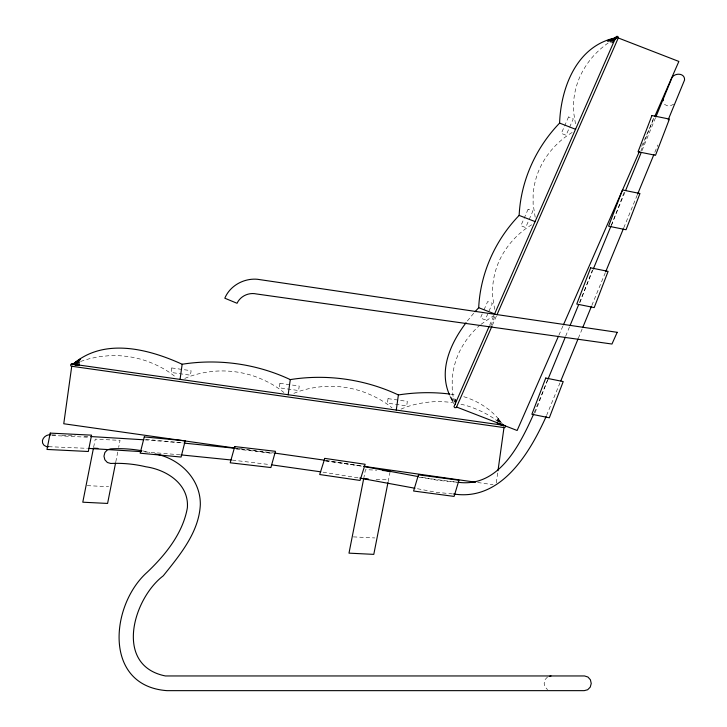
<?xml version="1.0" encoding="UTF-8"?>
<svg xmlns="http://www.w3.org/2000/svg" width="727" height="727" viewBox="0 0 727 727"><rect width="100%" height="100%" fill="white"/><g stroke="black" fill="none" stroke-linecap="round" stroke-linejoin="round"><path stroke-width="0.55" stroke-dasharray="3.63 2.73" d="M496.305 482.882L497.686 472.932M93.647 447.178L95.237 439.144L120.037 440.371L118.655 447.405M115.802 461.854L117.738 452.03M363.691 478.666L365.472 469.624L376.75 470.187M388.145 481.674L390.281 470.851M535.054 412.682L547.758 379.558M579.946 302.477L592.251 270.389M611.38 225.643L624.475 191.492M640.841 151.216L653.946 117.065M534.2 412.727L547.567 380.23M565.679 336.192L569.559 326.759M579.483 302.641L592.85 270.144M611.389 225.061L625.193 191.51M642.005 150.625L655.372 118.119M546.568 415.48L559.935 382.984M578.338 338.237L582.363 328.459M591.851 305.395L605.218 272.898M623.757 227.815L637.125 195.309M654.809 152.325L657.826 144.982M482.228 313.91L480.42 318.026L485.173 319.862L488.335 312.655M484.037 309.784L487.644 301.551L492.397 303.386L488.789 311.629M489.589 325.396L494.151 314.982M490.761 325.832L495.796 314.346M492.37 325.26L496.477 315.882M558.881 335.238L562.971 325.896M641.668 146.327L654.4 117.265M467.343 320.97L474.277 312.583M547.576 676.937L545.068 679.627L544.15 683.298L545.068 686.979L547.576 689.669M480.193 324.951C470.978 332.911 463.453 342.753 458.464 353.867A75.663 75.663 0 0 0 452.221 379.803L452.221 388.781L453.257 397.76M608.181 42.984C595.904 51.508 585.944 63.285 579.819 76.944A75.663 75.663 0 0 0 573.576 102.88L573.576 111.858L575.775 125.78M481.02 324.324L493.987 315.436M572.176 132.468C557.827 141.002 546.222 154.024 539.37 169.255A75.663 75.663 0 0 0 533.127 195.19L533.127 204.169L535.317 218.082M531.728 224.77C517.379 233.303 505.765 246.335 498.922 261.556A75.663 75.663 0 0 0 492.679 287.501L492.67 296.471L494.642 309.402M673.72 104.152L670.603 105.715L667.204 105.778L664.423 104.324L663.487 102.598M184.776 378.431C194.9 374.005 205.886 371.86 216.864 371.079A100.199 100.199 0 0 1 255.059 376.495C265.41 380.303 275.379 385.437 283.893 392.498M293.862 393.362C303.713 389.209 314.346 387.182 324.978 386.419A100.199 100.199 0 0 1 363.173 391.844C373.524 395.652 383.492 400.777 392.007 407.838M401.004 409.119C411.128 404.694 422.105 402.549 433.092 401.758A100.199 100.199 0 0 1 452.448 402.613M80.561 361.446L89.703 358.629L99.136 356.712L108.75 355.73A100.199 100.199 0 0 1 146.945 361.155C157.296 364.963 167.265 370.088 175.78 377.159M52.062 434.882L57.597 435.1M62.031 435.273L75.326 435.8M48.654 446.687L87.367 448.341M51.999 435.464L89.994 437.345M376.095 479.275L388.491 479.893M87.195 485.636L108.614 486.699M353.34 536.88L374.759 537.944M84.178 436.191L89.703 436.491M456.874 482.174L438.272 480.393L419.497 476.83M452.448 493.906L435.936 492.243L416.062 488.462M144.864 439.853L183.295 443.034M144.728 451.885L179.86 454.784M145.918 439.372L183.531 442.907M235.748 448.359L237.938 448.595M232.322 460.091L269.299 464.535M450.513 394.143L456.638 395.161M236.32 449.059L273.715 453.421M240.119 448.832L273.879 452.985M418.906 477.212L457.165 482.301M236.693 448.295L240.055 448.777M241.182 448.932L272.589 453.394M325.305 460.873L362.319 466.125M477.675 482.501L493.006 484.673M325.233 460.764L362.219 466.171M326.478 460.491L362.082 466.243M323.024 472.168L358.629 477.912M463.781 396.688C478.657 401.24 492.524 410.11 501.557 422.923M498.477 421.851C490.316 415.471 480.983 410.746 471.287 407.184A100.199 100.199 0 0 0 459.882 403.958M496.95 420.224L498.568 421.624M497.204 419.797L500.34 422.787M497.868 419.997L500.703 422.887M497.541 419.325L500.521 422.523M497.859 418.888L500.703 422.278M498.113 418.87L500.839 422.269M498.104 418.561L501.521 422.978M453.73 403.685L449.768 395.679M450.676 397.751L452.748 401.704M450.985 397.914L452.439 400.822M451.122 397.724L452.53 400.695M451.721 397.696L452.53 399.686M142.801 450.931A133.141 133.141 0 0 1 149.916 452.476M171.808 367.962L171.181 372.469L190.483 375.205L191.101 370.697L171.808 367.962M279.922 383.302L279.295 387.809L298.597 390.544L299.215 386.037L279.922 383.302M388.036 398.641L387.409 403.149L406.711 405.893L407.329 401.386L388.036 398.641M528.102 209.24L520.877 225.715L525.63 227.56L532.846 211.084L528.102 209.24M568.55 116.929L561.326 133.405L566.079 135.249L573.303 118.774L568.55 116.929"/><path stroke-width="1.09" d="M455.42 404.575L455.62 399.405M475.013 311.765L478.693 307.712C480.32 273.334 495.278 240.092 519.142 215.41C520.768 181.023 535.726 147.781 559.599 123.099C560.844 87.385 576.974 45.438 616.142 37.731L607.172 40.648M663.133 100.735L663.351 98.718M71.746 366.263L63.758 423.759L235.575 448.141M180.042 379.503L182.159 364.254C148.435 348.842 103.761 337.255 72.682 364.463L76.353 362.055M288.156 394.852L290.273 379.603C256.822 363.882 218.663 358.456 182.159 364.254M396.27 410.192L398.387 394.943C364.936 379.23 326.777 373.796 290.273 379.603M497.986 470.723L503.984 427.603M115.575 462.972L107.587 503.438L82.787 502.203L93.447 448.186L97.963 448.414M363.691 478.666L348.987 553.147L373.787 554.374L387.973 482.555M390.208 471.187L382.384 470.46M533.772 413.781C519.905 444.842 498.704 488.053 457.919 482.237M548.004 379.185L565.252 337.246M569.995 325.714L578.619 304.74M593.277 269.099L610.962 226.106M625.62 190.465L641.141 152.715M655.809 117.074L671.33 79.325C672.729 72.591 685.079 72.2 684.561 79.979L668.177 119.819M546.141 416.535C529.547 453.248 501.039 501.539 453.494 493.969M560.799 380.884L578.047 338.946M582.79 327.414L591.414 306.449M605.646 271.843L623.33 228.86M637.552 194.263L653.946 154.424M489.153 326.396L453.966 406.684L454.875 407.72L456.292 407.593L491.915 326.296M494.596 313.973L616.205 36.477L617.623 36.35L618.523 37.386L496.914 314.882M558.427 336.274L517.133 430.493L456.429 406.966M563.425 324.851L639.387 151.516M654.854 116.229L678.864 61.45L617.105 37.513M466.089 322.733C450.849 342.799 438.463 369.707 449.395 394.643M611.916 42.748L616.405 38.177M79.861 359.211L72.691 364.481L79.77 359.502M78.18 360.819L80.006 359.592M610.244 41.984L616.287 37.995M74.59 363.464L72.727 364.581L79.697 360.647M614.206 38.885L616.169 37.904M608.672 41.266L616.205 37.849M614.061 38.74L616.123 37.859L607.508 40.739M72.764 364.772L79.597 362.191M607.472 40.957L616.178 37.777M549.294 676.446L551.002 675.956M75.09 364.581L79.488 363.836M398.387 394.943C415.271 392.344 432.52 391.908 449.486 394.025M75.145 365.218L79.47 365.29L75.081 365.208M50.954 434.837C47.219 434.21 43.411 436.791 42.439 440.417L42.575 443.052L43.983 445.251L46.401 446.596L48.654 446.687M364.818 478.72L368.198 478.884M90.811 436.545L143.764 439.78M88.467 448.395L141.429 451.631M184.385 443.143L234.657 448.241M180.95 454.893L231.231 459.982M274.997 453.139L324.242 460.155M271.544 464.844L320.789 471.832M363.436 466.289L475.603 482.201M359.738 478.093L414.963 488.253M365.417 466.789L418.398 476.612M154.933 453.884C179.415 458.274 200.688 478.839 200.325 504.665C199.034 532.291 179.787 555.11 163.266 575.811C132.877 598.948 113.985 665.614 165.411 675.956L584.544 675.956L587.952 677.028L590.406 679.781L591.242 683.471L590.242 687.124L587.67 689.75L584.217 690.65L166.983 690.65C102.989 686.006 110.213 604.891 147.29 572.158C165.547 554.774 182.94 533.2 187.366 507.8C189.229 484.173 166.737 469.769 145.909 466.789A126.053 126.053 0 0 0 110.786 463.472L107.378 462.49L104.879 459.818L103.961 456.165L104.879 452.512L107.378 449.84L110.786 448.868A133.141 133.141 0 0 1 141.783 450.749M559.599 123.099L575.666 129.324M519.142 215.41L535.208 221.635M478.693 307.712L494.76 313.946M497.204 423.114L502.239 425.54M500.058 423.387L503.411 425.886M502.121 424.341L503.538 425.786M502.203 423.968L503.566 425.668M453.857 398.832L454.411 401.767M50.208 433.11L46.982 449.45L88.321 451.494L91.547 435.155L50.208 433.11M144.264 436.927L140.157 453.203L181.087 457.047L185.203 440.78L144.264 436.927M234.748 446.569L230.195 462.799L270.889 467.552L275.442 451.322L234.748 446.569M418.452 474.84L413.59 491.025L454.093 496.414L458.955 480.229L418.452 474.84M324.805 458.383L319.698 474.531L360.047 480.438L365.163 464.289L324.805 458.383M545.759 378.04L531.864 414.263L549.33 417.798L563.225 381.575L545.759 378.04M590.651 267.836L576.756 304.059L594.223 307.594L608.117 271.371L590.651 267.836M622.485 189.974L608.581 226.197L626.056 229.723L639.951 193.5L622.485 189.974M651.946 115.548L638.052 151.77L655.518 155.296L669.413 119.074L651.946 115.548M617.196 332.321L611.961 344.035L256.431 293.962C248.752 292.218 240.373 296.08 237.047 303.277L224.816 298.215C230.032 285.629 243.981 278.077 257.358 279.268L617.196 332.321M71.373 363.963L70.537 364.963L71.064 366.163L504.665 427.694L505.501 426.694L504.974 425.495L71.373 363.963"/></g></svg>
